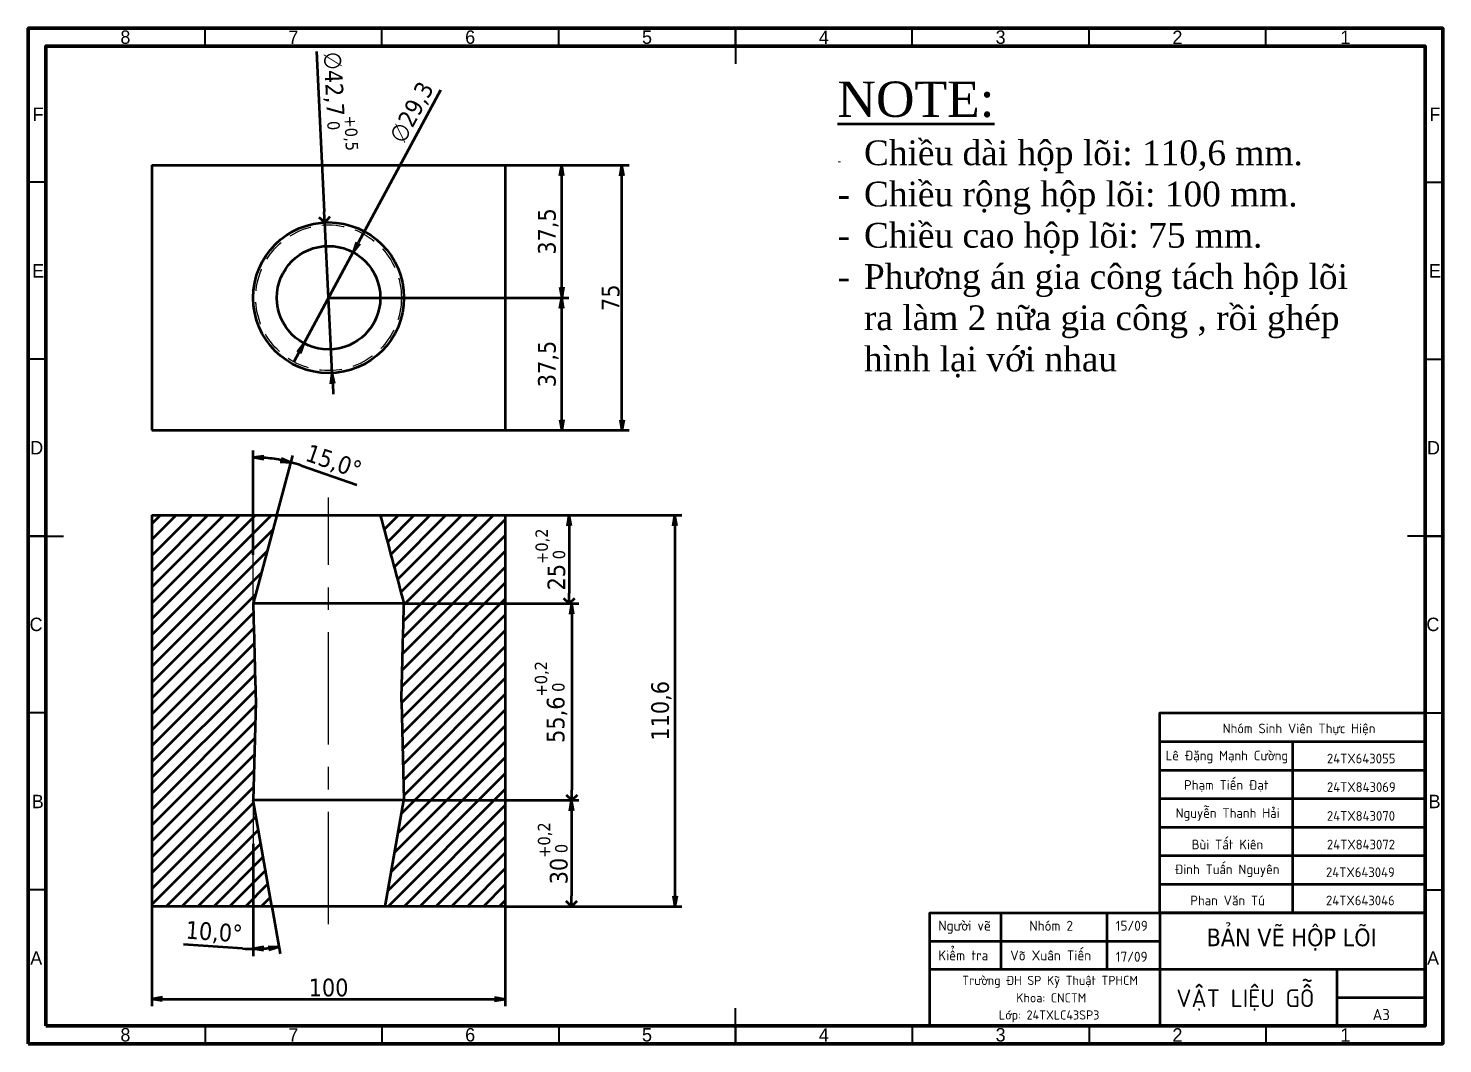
# Model space of a CAD drawing. Header units: millimetres. Extents: x 0 to 6592, y -2299 to 699.
# Drawn here: x 5631.6 to 6031.9, y -281 to 6.3 of the extents above; entities that cross this region are included whole.
import ezdxf

# ---------------------------------------------------------------- set-up
doc = ezdxf.new("R2010")
doc.units = ezdxf.units.MM
doc.linetypes.add('CENTER', pattern=[50.8, 31.75, -6.35, 6.35, -6.35])
doc.linetypes.add('HIDDEN', pattern=[9.525, 6.35, -3.175])
doc.layers.add('1', color=7, linetype='Continuous', true_color=0xffffff)
doc.layers.add('dldam', color=7, linetype='Continuous', lineweight=50)
doc.layers.add('dtam', color=92, linetype='CENTER', lineweight=25)
doc.styles.add('PDF Century Gothic', font='GOTHIC.TTF')
doc.styles.add('PDF TCVN 7284', font='')
doc.styles.get("Standard").update_dxf_attribs({"font": 'tahoma.ttf'})
doc.styles.get('PDF TCVN 7284').set_extended_font_data('TCVN 7284')
doc.dimstyles.new('TCVN', dxfattribs={"dimtxt": 5, "dimasz": 3, "dimexe": 2, "dimexo": 0, "dimtad": 1, "dimdec": 1, "dimtxsty": 'Standard', "dimblk": 'OPEN', "dimcen": 2.5, "dimclrd": 256, "dimclre": 256, "dimadec": 1, "dimazin": 0, "dimtfac": 1, "dimtdec": 1, "dimtmove": 0, "dimatfit": 3, "dimfxl": 1, "dimlwd": -1, "dimlwe": -1, "dimarcsym": 0})

# ---------------------------------------------------------------- blocks, each defined once
blk = doc.blocks.new('_Open')
at = {"color": 0, "linetype": 'ByBlock', "lineweight": -2}
for p, q in [((-1, 0.17), (0, 0)), ((-1, -0.17), (0, 0)), ((0, 0), (-1, 0))]:
    blk.add_line(p, q, dxfattribs=at)
blk = doc.blocks.new('*D50')
at = {"layer": 'Defpoints', "color": 0, "transparency": 16777216}
for p in [(5716.56, -69.97), (5782.55, -69.97), (5766.55, -107.47)]:
    blk.add_point(p, dxfattribs=at)
at = {"layer": 'dldam', "transparency": 16777216}
for p, q in [((5716.56, -69.97), (5784.55, -69.97)), ((5782.55, -104.47), (5782.55, -72.97)), ((5766.55, -107.47), (5784.55, -107.47))]:
    blk.add_line(p, q, dxfattribs=at)
at = {"layer": 'dldam', "transparency": 16777216, "xscale": 3, "yscale": 3, "zscale": 3}
for p, rotation in [((5782.55, -69.97), 90), ((5782.55, -107.47), 270)]:
    blk.add_blockref('_Open', p, dxfattribs=dict(at, rotation=rotation))
at = {"layer": 'dldam', "color": 0, "transparency": 16777216, "insert": (5778.75, -88.72), "char_height": 5, "attachment_point": 5, "rotation": 90}
blk.add_mtext('37,5', dxfattribs=at)
blk = doc.blocks.new('*D51')
at = {"layer": 'Defpoints', "color": 0, "transparency": 16777216}
for p in [(5766.55, -32.47), (5782.55, -32.47), (5716.56, -69.97)]:
    blk.add_point(p, dxfattribs=at)
at = {"layer": 'dldam', "transparency": 16777216}
for p, q in [((5766.55, -32.47), (5784.55, -32.47)), ((5782.55, -66.97), (5782.55, -35.47)), ((5716.56, -69.97), (5784.55, -69.97))]:
    blk.add_line(p, q, dxfattribs=at)
at = {"layer": 'dldam', "transparency": 16777216, "xscale": 3, "yscale": 3, "zscale": 3}
for p, rotation in [((5782.55, -32.47), 90), ((5782.55, -69.97), 270)]:
    blk.add_blockref('_Open', p, dxfattribs=dict(at, rotation=rotation))
at = {"layer": 'dldam', "color": 0, "transparency": 16777216, "insert": (5778.75, -51.22), "char_height": 5, "attachment_point": 5, "rotation": 90}
blk.add_mtext('37,5', dxfattribs=at)
blk = doc.blocks.new('*D52')
at = {"layer": 'Defpoints', "color": 0, "transparency": 16777216}
for p in [(5766.55, -32.47), (5799.61, -32.47), (5766.55, -107.47)]:
    blk.add_point(p, dxfattribs=at)
at = {"layer": 'dldam', "transparency": 16777216}
for p, q in [((5766.55, -32.47), (5801.61, -32.47)), ((5799.61, -104.47), (5799.61, -35.47)), ((5766.55, -107.47), (5801.61, -107.47))]:
    blk.add_line(p, q, dxfattribs=at)
at = {"layer": 'dldam', "transparency": 16777216, "xscale": 3, "yscale": 3, "zscale": 3}
for p, rotation in [((5799.61, -32.47), 90), ((5799.61, -107.47), 270)]:
    blk.add_blockref('_Open', p, dxfattribs=dict(at, rotation=rotation))
at = {"layer": 'dldam', "color": 0, "transparency": 16777216, "insert": (5796.44, -69.97), "char_height": 5, "attachment_point": 5, "rotation": 90}
blk.add_mtext('75', dxfattribs=at)
blk = doc.blocks.new('_Open90')
at = {"color": 0, "linetype": 'ByBlock', "lineweight": -2}
for p, q in [((0, 0), (-1, 0)), ((-0.5, 0.5), (0, 0)), ((0, 0), (-0.5, -0.5))]:
    blk.add_line(p, q, dxfattribs=at)
blk = doc.blocks.new('*D53')
at = {"layer": 'Defpoints', "color": 0, "transparency": 16777216}
for p in [(5766.55, -131.52), (5737.9, -156.52), (5784.68, -156.52)]:
    blk.add_point(p, dxfattribs=at)
at = {"layer": 'dldam', "transparency": 16777216}
for p, q in [((5766.55, -131.52), (5786.68, -131.52)), ((5784.68, -134.52), (5784.68, -153.52)), ((5737.9, -156.52), (5786.68, -156.52))]:
    blk.add_line(p, q, dxfattribs=at)
at = {"layer": 'dldam', "transparency": 16777216, "xscale": 3, "yscale": 3, "zscale": 3}
for name, p, rotation in [('_Open', (5784.68, -131.52), 90), ('_Open90', (5784.68, -156.52), 270)]:
    blk.add_blockref(name, p, dxfattribs=dict(at, rotation=rotation))
at = {"layer": 'dldam', "color": 0, "transparency": 16777216, "insert": (5779.38, -144.02), "char_height": 5, "attachment_point": 5, "rotation": 90}
blk.add_mtext('25{\\H3.5;\\S+0,2^  0;}', dxfattribs=at)
blk = doc.blocks.new('*D54')
at = {"layer": 'Defpoints', "color": 0, "transparency": 16777216}
for p in [(5737.9, -156.52), (5737.9, -212.16), (5785.41, -212.16)]:
    blk.add_point(p, dxfattribs=at)
at = {"layer": 'dldam', "transparency": 16777216}
for p, q in [((5737.9, -156.52), (5787.41, -156.52)), ((5785.41, -159.52), (5785.41, -209.16)), ((5737.9, -212.16), (5787.41, -212.16))]:
    blk.add_line(p, q, dxfattribs=at)
at = {"layer": 'dldam', "transparency": 16777216, "xscale": 3, "yscale": 3, "zscale": 3}
for name, p, rotation in [('_Open', (5785.41, -156.52), 90), ('_Open90', (5785.41, -212.16), 270)]:
    blk.add_blockref(name, p, dxfattribs=dict(at, rotation=rotation))
at = {"layer": 'dldam', "color": 0, "transparency": 16777216, "insert": (5779.53, -184.34), "char_height": 5, "attachment_point": 5, "rotation": 90}
blk.add_mtext('55,6{\\H3.5;\\S+0,2^  0;}', dxfattribs=at)
blk = doc.blocks.new('*D55')
at = {"layer": 'Defpoints', "color": 0, "transparency": 16777216}
for p in [(5737.9, -212.16), (5766.55, -242.16), (5785.35, -242.16)]:
    blk.add_point(p, dxfattribs=at)
at = {"layer": 'dldam', "transparency": 16777216}
for p, q in [((5737.9, -212.16), (5787.35, -212.16)), ((5785.35, -215.16), (5785.35, -239.16)), ((5766.55, -242.16), (5787.35, -242.16))]:
    blk.add_line(p, q, dxfattribs=at)
at = {"layer": 'dldam', "transparency": 16777216, "xscale": 3, "yscale": 3, "zscale": 3}
for name, p, rotation in [('_Open', (5785.35, -212.16), 90), ('_Open90', (5785.35, -242.16), 270)]:
    blk.add_blockref(name, p, dxfattribs=dict(at, rotation=rotation))
at = {"layer": 'dldam', "color": 0, "transparency": 16777216, "insert": (5780.05, -227.16), "char_height": 5, "attachment_point": 5, "rotation": 90}
blk.add_mtext('30{\\H3.5;\\S+0,2^  0;}', dxfattribs=at)
blk = doc.blocks.new('*D56')
at = {"layer": 'Defpoints', "color": 0, "transparency": 16777216}
for p in [(5766.55, -131.52), (5766.55, -242.16), (5814.59, -242.16)]:
    blk.add_point(p, dxfattribs=at)
at = {"layer": 'dldam', "transparency": 16777216}
for p, q in [((5766.55, -131.52), (5816.59, -131.52)), ((5814.59, -134.52), (5814.59, -239.16)), ((5766.55, -242.16), (5816.59, -242.16))]:
    blk.add_line(p, q, dxfattribs=at)
at = {"layer": 'dldam', "transparency": 16777216, "xscale": 3, "yscale": 3, "zscale": 3}
for p, rotation in [((5814.59, -131.52), 90), ((5814.59, -242.16), 270)]:
    blk.add_blockref('_Open', p, dxfattribs=dict(at, rotation=rotation))
at = {"layer": 'dldam', "color": 0, "transparency": 16777216, "insert": (5810.79, -186.84), "char_height": 5, "attachment_point": 5, "rotation": 90}
blk.add_mtext('110,6', dxfattribs=at)
blk = doc.blocks.new('*D57')
at = {"layer": 'Defpoints', "color": 0, "transparency": 16777216}
for p in [(5723.51, -57.09), (5709.61, -82.86)]:
    blk.add_point(p, dxfattribs=at)
at = {"layer": 'dldam', "transparency": 16777216}
for p, q in [((5748.24, -11.22), (5724.93, -54.45)), ((5709.61, -82.86), (5723.51, -57.09)), ((5708.18, -85.5), (5706.76, -88.14))]:
    blk.add_line(p, q, dxfattribs=at)
at = {"layer": 'dldam', "transparency": 16777216, "xscale": 3, "yscale": 3, "zscale": 3}
for p, rotation in [((5723.51, -57.09), 241.6623170426563), ((5709.61, -82.86), 61.66231704265624)]:
    blk.add_blockref('_Open', p, dxfattribs=dict(at, rotation=rotation))
at = {"layer": 'dldam', "color": 0, "transparency": 16777216, "insert": (5740.33, -17.66), "char_height": 5, "attachment_point": 5, "rotation": 61.6623}
blk.add_mtext('∅29,3', dxfattribs=at)
blk = doc.blocks.new('*D58')
at = {"layer": 'Defpoints', "color": 0, "transparency": 16777216}
for p in [(5715.5, -48.66), (5717.61, -91.28)]:
    blk.add_point(p, dxfattribs=at)
at = {"layer": 'dldam', "transparency": 16777216}
for p, q in [((5713.12, -0.32), (5715.36, -45.66)), ((5717.61, -91.28), (5715.5, -48.66)), ((5717.76, -94.28), (5717.91, -97.28))]:
    blk.add_line(p, q, dxfattribs=at)
at = {"layer": 'dldam', "transparency": 16777216, "xscale": 3, "yscale": 3, "zscale": 3}
for name, p, rotation in [('_Open90', (5715.5, -48.66), 272.8286610906035), ('_Open', (5717.61, -91.28), 92.82866109060352)]:
    blk.add_blockref(name, p, dxfattribs=dict(at, rotation=rotation))
at = {"layer": 'dldam', "color": 0, "transparency": 16777216, "insert": (5719.69, -14.43), "char_height": 5, "attachment_point": 5, "rotation": 272.8287}
blk.add_mtext('∅42,7{\\H3.5;\\S+0,5^  0;}', dxfattribs=at)
blk = doc.blocks.new('*D59')
at = {"layer": 'Defpoints', "color": 0, "transparency": 16777216}
for p in [(5698.82, -115.3), (5701.92, -131.52), (5695.22, -142.73), (5695.22, -156.52), (5695.22, -156.52)]:
    blk.add_point(p, dxfattribs=at)
at = {"layer": 'dldam', "transparency": 16777216}
for p, q in [((5695.22, -142.73), (5695.22, -113.15)), ((5701.92, -131.52), (5706.45, -114.62)), ((5708.8, -117.44), (5724.6, -122.93))]:
    blk.add_line(p, q, dxfattribs=at)
for start, end in [(79.1543, 85.8447), (70.8437, 74.999)]:
    blk.add_arc((5695.22, -156.52), 41.38, start, end, dxfattribs=at)
at = {"layer": 'dldam', "transparency": 16777216, "xscale": 3, "yscale": 3, "zscale": 3}
for p, rotation in [((5695.22, -115.15), 177.9223579949841), ((5705.93, -116.56), 347.0766741458913)]:
    blk.add_blockref('_Open', p, dxfattribs=dict(at, rotation=rotation))
at = {"layer": 'dldam', "color": 0, "transparency": 16777216, "insert": (5717.94, -116.6), "char_height": 5, "attachment_point": 5, "rotation": 340.8437}
blk.add_mtext('15,0°', dxfattribs=at)
blk = doc.blocks.new('*D60')
at = {"layer": 'Defpoints', "color": 0, "transparency": 16777216}
for p in [(5695.22, -212.16), (5695.22, -212.16), (5695.22, -224.44), (5700.51, -242.16), (5700.1, -253.94)]:
    blk.add_point(p, dxfattribs=at)
at = {"layer": 'dldam', "transparency": 16777216}
for p, q in [((5695.22, -224.44), (5695.22, -256.23)), ((5700.51, -242.16), (5702.87, -255.56)), ((5692.22, -254.12), (5675.53, -252.93))]:
    blk.add_line(p, q, dxfattribs=at)
for start, end in [(265.9129, 270), (274.0871, 275.9135)]:
    blk.add_arc((5695.22, -212.16), 42.06, start, end, dxfattribs=at)
at = {"layer": 'dldam', "transparency": 16777216, "xscale": 3, "yscale": 3, "zscale": 3}
for p, rotation in [((5695.22, -254.23), 182.0435631224599), ((5702.52, -253.59), 7.957040807758542)]:
    blk.add_blockref('_Open', p, dxfattribs=dict(at, rotation=rotation))
at = {"layer": 'dldam', "color": 0, "transparency": 16777216, "insert": (5684.15, -249.74), "char_height": 5, "attachment_point": 5, "rotation": 355.9129}
blk.add_mtext('10,0°', dxfattribs=at)
blk = doc.blocks.new('ASSORTED_DRAFT2')
at = {"color": 18, "lineweight": 70}
blk.add_solid([(386.97, 677.83), (393.97, 679.71), (393.97, 675.96), (386.97, 677.83)], dxfattribs=at)
blk = doc.blocks.new('*D61')
at = {"layer": 'Defpoints', "color": 0, "transparency": 16777216}
for p in [(5666.57, -242.16), (5766.55, -242.16), (5766.55, -268.4)]:
    blk.add_point(p, dxfattribs=at)
at = {"layer": 'dldam', "transparency": 16777216}
for p, q in [((5666.57, -242.16), (5666.57, -270.4)), ((5766.55, -242.16), (5766.55, -270.4)), ((5669.57, -268.4), (5763.55, -268.4))]:
    blk.add_line(p, q, dxfattribs=at)
at = {"layer": 'dldam', "transparency": 16777216, "xscale": 3, "yscale": 3, "zscale": 3, "rotation": 180}
blk.add_blockref('_Open', (5666.57, -268.4), dxfattribs=at)
at = {"layer": 'dldam', "transparency": 16777216, "xscale": 3, "yscale": 3, "zscale": 3}
blk.add_blockref('_Open', (5766.55, -268.4), dxfattribs=at)
at = {"layer": 'dldam', "color": 0, "transparency": 16777216, "insert": (5716.56, -265.17), "char_height": 5, "attachment_point": 5}
blk.add_mtext('100', dxfattribs=at)

msp = doc.modelspace()

# ---------------------------------------------------------------- hatches: boundary and pattern name
at = {"layer": 'dldam'}
h = msp.add_hatch(dxfattribs=at)
h.set_pattern_fill('ANSI31', color=256)
h.set_pattern_definition([(45, (-1222.355, 13.195), (-2.245064, 2.245064), [])])
edge = h.paths.add_edge_path()
edge.add_line((5766.55, -131.52), (5731.2, -131.52))
edge.add_spline(control_points=[(5731.2, -131.52), (5733.43, -139.85), (5735.66, -148.19), (5737.9, -156.52)], knot_values=[0, 0, 0, 0, 1, 1, 1, 1], degree=3, periodic=0)
edge.add_spline(control_points=[(5737.9, -156.52), (5737.71, -163.52), (5737.53, -170.51), (5737.29, -179.79), (5737.23, -182.06), (5737.17, -184.34)], knot_values=[0, 0, 0, 0, 0.754503, 0.754503, 1, 1, 1, 1], degree=3, periodic=0)
edge.add_line((5737.17, -184.34), (5737.9, -212.16))
edge.add_line((5737.9, -212.16), (5732.61, -242.16))
edge.add_line((5732.61, -242.16), (5766.55, -242.16))
edge.add_line((5766.55, -242.16), (5766.55, -131.52))
edge = h.paths.add_edge_path()
edge.add_line((5701.92, -131.52), (5666.57, -131.52))
edge.add_line((5666.57, -131.52), (5666.57, -242.16))
edge.add_line((5666.57, -242.16), (5700.51, -242.16))
edge.add_line((5700.51, -242.16), (5695.22, -212.16))
edge.add_line((5695.22, -212.16), (5695.95, -184.34))
edge.add_spline(control_points=[(5695.95, -184.34), (5695.89, -182.06), (5695.83, -179.79), (5695.59, -170.51), (5695.4, -163.52), (5695.22, -156.52)], knot_values=[0, 0, 0, 0, 0.245497, 0.245497, 1, 1, 1, 1], degree=3, periodic=0)
edge.add_line((5695.22, -156.52), (5701.92, -131.52))

# ---------------------------------------------------------------- linework, layer by layer
at = {"layer": 'dldam', "lineweight": 50}
for p, q in [((5666.57, -32.47), (5766.55, -32.47)), ((5666.57, -32.47), (5666.57, -107.47)), ((5766.55, -32.47), (5766.55, -107.47)), ((5666.57, -107.47), (5766.55, -107.47)), ((5666.57, -131.52), (5766.55, -131.52)), ((5666.57, -131.52), (5666.57, -242.16)), ((5701.92, -131.52), (5695.22, -156.52)), ((5766.55, -131.52), (5766.55, -242.16)), ((5737.9, -156.52), (5695.22, -156.52)), ((5695.95, -184.34), (5695.22, -212.16)), ((5737.17, -184.34), (5737.9, -212.16)), ((5700.51, -242.16), (5695.22, -212.16)), ((5737.9, -212.16), (5695.22, -212.16)), ((5732.61, -242.16), (5737.9, -212.16)), ((5766.55, -242.16), (5666.57, -242.16))]:
    msp.add_line(p, q, dxfattribs=at)
at = {"layer": 'dldam', "lineweight": 25}
for p, q in [((5695.22, -156.52), (5695.22, -142.73)), ((5695.22, -212.16), (5695.22, -224.44))]:
    msp.add_line(p, q, dxfattribs=at)
at = {"layer": 'dldam', "color": 9, "lineweight": 70, "true_color": 0xc0c0c0}
for points in [[(5631.57, -281.02), (5631.57, 6.26), (6031.92, 6.26), (6031.92, -281.02)], [(5636.55, -276.01), (5636.55, 1.25), (6026.94, 1.25), (6026.94, -276.01)]]:
    msp.add_lwpolyline(points, close=True, dxfattribs=at)
at = {"layer": 'dldam', "color": 9, "lineweight": 35, "true_color": 0xc0c0c0}
for points in [[(5681.6, 1.25), (5681.6, 6.26)], [(5731.64, 1.25), (5731.64, 6.26)], [(5781.71, 1.25), (5781.71, 6.26)], [(5831.74, 1.25), (5831.74, 6.26), (5831.74, -3.76)], [(5881.78, 1.25), (5881.78, 6.26)], [(5931.85, 1.25), (5931.85, 6.26)], [(5981.88, 1.25), (5981.88, 6.26)], [(5636.55, -37.27), (5631.57, -37.27)], [(6026.94, -37.27), (6031.92, -37.27)], [(5636.55, -87.34), (5631.57, -87.34)], [(6026.94, -87.34), (6031.92, -87.34)], [(5636.55, -137.38), (5631.57, -137.38), (5641.56, -137.38)], [(6026.94, -137.38), (6031.92, -137.38), (6021.93, -137.38)], [(5636.55, -187.42), (5631.57, -187.42)], [(6026.94, -187.42), (6031.92, -187.42)], [(5636.55, -237.49), (5631.57, -237.49)], [(6026.94, -237.49), (6031.92, -237.49)], [(5831.74, -276.01), (5831.74, -281.02), (5831.74, -271)], [(5681.6, -276.01), (5681.6, -281.02)], [(5731.64, -276.01), (5731.64, -281.02)], [(5781.71, -276.01), (5781.71, -281.02)], [(5881.78, -276.01), (5881.78, -281.02)], [(5931.85, -276.01), (5931.85, -281.02)], [(5981.88, -276.01), (5981.88, -281.02)]]:
    msp.add_lwpolyline(points, dxfattribs=at)
at = {"layer": 'dldam', "color": 7, "lineweight": 50}
for points in [[(5886.79, -276.01), (5886.79, -243.98), (6026.94, -243.98), (5951.87, -243.98), (5951.87, -187.42), (6026.94, -187.42), (6026.94, -243.98)], [(5951.87, -195.5), (6026.94, -195.5)], [(5989.41, -195.5), (5989.41, -243.98)], [(5951.87, -203.59), (6026.94, -203.59)], [(5951.87, -211.67), (6026.94, -211.67)], [(5951.87, -219.72), (6026.94, -219.72)], [(5951.87, -227.81), (6026.94, -227.81)], [(5951.87, -235.9), (6026.94, -235.9)], [(5906.81, -243.98), (5906.81, -259.98)], [(5936.83, -243.98), (5936.83, -259.98)], [(5951.87, -243.98), (5951.87, -259.98), (5951.87, -276.01)], [(5886.79, -252), (5936.83, -252), (5951.87, -252)], [(5886.79, -259.98), (6026.94, -259.98)], [(6001.91, -259.98), (6001.91, -276.01)], [(6001.91, -267.99), (6026.94, -267.99)]]:
    msp.add_lwpolyline(points, dxfattribs=at)
at = {"layer": 'dldam', "color": 9, "lineweight": 18, "true_color": 0xc0c0c0}
msp.add_lwpolyline([(5886.79, -276.01), (6026.94, -276.01), (6026.94, -243.98)], dxfattribs=at)
at = {"layer": 'dldam', "lineweight": 50}
for radius in [21.34, 14.64]:
    msp.add_circle((5716.56, -69.97), radius, dxfattribs=at)
at = {"layer": 'dldam', "linetype": 'HIDDEN', "lineweight": 25}
msp.add_circle((5716.56, -69.97), 20.61, dxfattribs=at)
at = {"layer": 'dldam', "lineweight": 50}
msp.add_open_spline([(5731.2, -131.52), (5733.43, -139.85), (5735.66, -148.19), (5737.9, -156.52)], degree=3, dxfattribs=at)
for points, knots in [([(5695.22, -156.52), (5695.4, -163.52), (5695.59, -170.51), (5695.83, -179.79), (5695.89, -182.06), (5695.95, -184.34)], [0, 0, 0, 0, 0.754503, 0.754503, 1, 1, 1, 1]), ([(5737.17, -184.34), (5737.23, -182.06), (5737.29, -179.79), (5737.53, -170.51), (5737.71, -163.52), (5737.9, -156.52)], [0, 0, 0, 0, 0.245497, 0.245497, 1, 1, 1, 1])]:
    msp.add_open_spline(points, degree=3, knots=knots, dxfattribs=at)
at = {"layer": 'dtam', "color": 1, "lineweight": 25}
msp.add_line((5716.56, -247.16), (5716.56, -126.52), dxfattribs=at)

# ---------------------------------------------------------------- block references
at = {"layer": '1', "color": 18, "linetype": 'Continuous', "lineweight": 35, "xscale": 0.5, "yscale": 0.5, "zscale": 0.5}
msp.add_blockref('ASSORTED_DRAFT2', (5757.51, -511.02), dxfattribs=at)

# ---------------------------------------------------------------- texts
at = {"layer": 'dldam', "color": 7, "attachment_point": 7}
for s, insert, char_height, style in [('8', (5657.64, 1.81), 3.8, 'PDF Century Gothic'), ('7', (5705.18, 1.81), 3.8, 'PDF Century Gothic'), ('6', (5755.23, 1.81), 3.8, 'PDF Century Gothic'), ('5', (5805.28, 1.81), 3.8, 'PDF Century Gothic'), ('4', (5855.33, 1.81), 3.8, 'PDF Century Gothic'), ('3', (5905.37, 1.81), 3.8, 'PDF Century Gothic'), ('2', (5955.42, 1.81), 3.8, 'PDF Century Gothic'), ('1', (6002.96, 1.81), 3.8, 'PDF Century Gothic'), ('F', (5632.8, -19.96), 3.8, 'PDF Century Gothic'), ('F', (6028.17, -19.96), 3.8, 'PDF Century Gothic'), ('E', (5632.66, -64.25), 3.8, 'PDF Century Gothic'), ('E', (6028.03, -64.25), 3.8, 'PDF Century Gothic'), ('D', (5632.11, -114.3), 3.8, 'PDF Century Gothic'), ('D', (6027.48, -114.3), 3.8, 'PDF Century Gothic'), ('C', (5631.93, -164.34), 3.8, 'PDF Century Gothic'), ('C', (6027.3, -164.34), 3.8, 'PDF Century Gothic'), ('Nhóm Sinh Viên Thực Hiện', (5969.62, -193.76), 2.7311, 'PDF TCVN 7284'), ('Lê Đặng Mạnh Cường', (5953.5, -201.69), 2.7311, 'PDF TCVN 7284'), ('24TX643055', (5999.14, -201.7), 2.731, 'PDF TCVN 7284'), ('Phạm Tiến Đạt', (5958.74, -209.77), 2.7311, 'PDF TCVN 7284'), ('24TX843069', (5999.14, -209.78), 2.731, 'PDF TCVN 7284'), ('B', (5632.56, -214.39), 3.8, 'PDF Century Gothic'), ('B', (6027.93, -214.39), 3.8, 'PDF Century Gothic'), ('Nguyễn Thanh Hải', (5956.31, -217.95), 2.7311, 'PDF TCVN 7284'), ('24TX843070', (5999.14, -217.95), 2.731, 'PDF TCVN 7284'), ('Bùi Tất Kiên', (5960.88, -226.03), 2.7311, 'PDF TCVN 7284'), ('24TX843072', (5999.14, -226.04), 2.731, 'PDF TCVN 7284'), ('Đinh Tuấn Nguyên', (5956.11, -233.88), 2.7311, 'PDF TCVN 7284'), ('24TX643049', (5998.88, -233.88), 2.731, 'PDF TCVN 7284'), ('Phan Văn Tú', (5960.48, -241.86), 2.7311, 'PDF TCVN 7284'), ('24TX643046', (5998.88, -241.86), 2.731, 'PDF TCVN 7284'), ('Người vẽ', (5889.16, -249.89), 2.827, 'PDF TCVN 7284'), ('Nhóm 2', (5914.92, -249.07), 2.827, 'PDF TCVN 7284'), ('15/09', (5939.37, -249.07), 2.827, 'PDF TCVN 7284'), ('A', (5632.12, -258.68), 3.8, 'PDF Century Gothic'), ('Kiểm tra', (5889.14, -257.47), 2.827, 'PDF TCVN 7284'), ('Võ Xuân Tiến', (5909.49, -257.47), 2.8274, 'PDF TCVN 7284'), ('17/09', (5939.37, -257.83), 2.827, 'PDF TCVN 7284'), ('A', (6027.49, -258.68), 3.8, 'PDF Century Gothic'), ('Trường ĐH SP Kỹ Thuật TPHCM', (5895.91, -265.2), 2.5918, 'PDF TCVN 7284'), ('VẬT LIỆU GỖ', (5956.52, -271.71), 5, 'PDF TCVN 7284'), ('Khoa: CNCTM', (5911.22, -269.34), 2.5918, 'PDF TCVN 7284'), ('Lớp: 24TXLC43SP3', (5906.29, -274.97), 2.5918, 'PDF TCVN 7284'), ('A3', (6012.09, -274.37), 3.186, 'PDF TCVN 7284'), ('8', (5657.64, -280.45), 3.8, 'PDF Century Gothic'), ('7', (5705.18, -280.45), 3.8, 'PDF Century Gothic'), ('6', (5755.23, -280.45), 3.8, 'PDF Century Gothic'), ('5', (5805.28, -280.45), 3.8, 'PDF Century Gothic'), ('4', (5855.33, -280.45), 3.8, 'PDF Century Gothic'), ('3', (5905.37, -280.45), 3.8, 'PDF Century Gothic'), ('2', (5955.42, -280.45), 3.8, 'PDF Century Gothic'), ('1', (6002.96, -280.45), 3.8, 'PDF Century Gothic')]:
    msp.add_mtext(s, dxfattribs=dict(at, insert=insert, char_height=char_height, style=style))
at = {"layer": 'dldam', "attachment_point": 1}
for s, width, gutter_width, insert, char_height in [('\\pxi-3,l4,t4;{\\fTimes New Roman|b0|i0|c0|p18;\\H4x;\\LNOTE:\\P}-^I{\\fTimes New Roman|b0|i0|c0|p18;\\H2.8x;Chiều dài hộp lõi: 110,6 mm.\\P-^IChiều rộng hộp lõi: 100 mm.\\P-^IChiều cao hộp lõi: 75 mm.\\P-^IPhương án gia công tách hộp lõi ra làm 2 nữa gia công , rồi ghép hình lại với nhau}', 149.4969, 12.5, (5858.1, -8.79), 2.5), ('BẢN VẼ HỘP LÕI', 105.7718, 6.25, (5965.08, -248.44), 5)]:
    msp.add_mtext_dynamic_manual_height_columns(s, width=width, gutter_width=gutter_width, heights=[0], dxfattribs=dict(at, insert=insert, char_height=char_height))

# ---------------------------------------------------------------- dimensions: what is measured, and where the dimension line sits
at = {"layer": 'dldam'}
dim = msp.add_diameter_dim_2p(p1=(5717.61, -91.28), p2=(5715.5, -48.66), dimstyle='TCVN', override={"dimblk1": 'Open', "dimblk2": 'Open90', "dimsah": 1, "dimtol": 1, "dimtp": 0.5, "dimtfac": 0.7, "dimtdec": 2}, dxfattribs=at)
dim.commit()
dim.dimension.update_dxf_attribs({"geometry": '*D58', "text_midpoint": (5713.83, -14.72), "dimtype": 163})
dim = msp.add_diameter_dim_2p(p1=(5709.61, -82.86), p2=(5723.51, -57.09), dimstyle='TCVN', dxfattribs=at)
dim.commit()
dim.dimension.update_dxf_attribs({"geometry": '*D57', "text_midpoint": (5743.77, -19.52), "dimtype": 163})
for base, p1, p2, picture, middle in [((5782.55, -32.47), (5716.56, -69.97), (5766.55, -32.47), '*D51', (5778.75, -51.22)), ((5799.61, -32.47), (5766.55, -107.47), (5766.55, -32.47), '*D52', (5796.44, -69.97)), ((5782.55, -69.97), (5766.55, -107.47), (5716.56, -69.97), '*D50', (5778.75, -88.72)), ((5814.59, -242.16), (5766.55, -131.52), (5766.55, -242.16), '*D56', (5810.79, -186.84))]:
    dim = msp.add_linear_dim(base=base, p1=p1, p2=p2, angle=90, dimstyle='TCVN', dxfattribs=at)
    dim.commit()
    dim.dimension.update_dxf_attribs({"geometry": picture, "text_midpoint": middle})
for base, line1, line2, picture, middle in [((5698.82, -115.3), ((5701.92, -131.52), (5695.22, -156.52)), ((5695.22, -156.52), (5695.22, -142.73)), '*D59', (5717.94, -116.6)), ((5700.1, -253.94), ((5700.51, -242.16), (5695.22, -212.16)), ((5695.22, -212.16), (5695.22, -224.44)), '*D60', (5684.15, -249.74))]:
    dim = msp.add_angular_dim_2l(base=base, line1=line1, line2=line2, dimstyle='TCVN', dxfattribs=at)
    dim.commit()
    dim.dimension.update_dxf_attribs({"geometry": picture, "text_midpoint": middle})
for base, p1, p2, picture, middle in [((5784.68, -156.52), (5766.55, -131.52), (5737.9, -156.52), '*D53', (5779.38, -144.02)), ((5785.41, -212.16), (5737.9, -156.52), (5737.9, -212.16), '*D54', (5779.53, -184.34)), ((5785.35, -242.16), (5737.9, -212.16), (5766.55, -242.16), '*D55', (5780.05, -227.16))]:
    dim = msp.add_linear_dim(base=base, p1=p1, p2=p2, angle=90, dimstyle='TCVN', override={"dimblk1": 'Open', "dimblk2": 'Open90', "dimsah": 1, "dimtol": 1, "dimtp": 0.2, "dimtfac": 0.7, "dimtdec": 2}, dxfattribs=at)
    dim.commit()
    dim.dimension.update_dxf_attribs({"geometry": picture, "text_midpoint": middle})
dim = msp.add_linear_dim(base=(5766.55, -268.4), p1=(5666.57, -242.16), p2=(5766.55, -242.16), dimstyle='TCVN', dxfattribs=at)
dim.commit()
dim.dimension.update_dxf_attribs({"geometry": '*D61', "text_midpoint": (5716.56, -265.17)})

doc.saveas('drawing.dxf')
